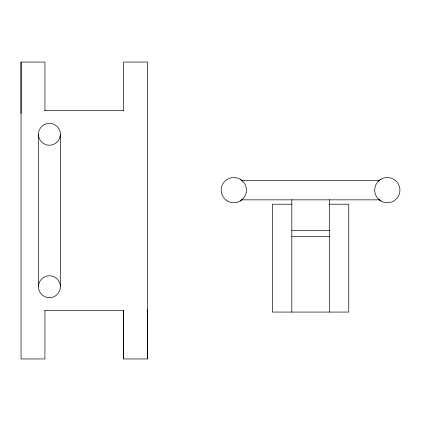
<?xml version="1.0" encoding="UTF-8"?>
<svg xmlns="http://www.w3.org/2000/svg" width="421" height="421" viewBox="0 0 421 421"><rect width="100%" height="100%" fill="white"/><g stroke="black" fill="none" stroke-linecap="round" stroke-linejoin="round"><path stroke-width="0.63" d="M44.936 110.902L44.936 62.05L21.05 62.05L21.055 358.95L44.936 358.95L44.936 310.303M38.432 286.727L38.437 134.267M60.377 286.727A10.972 10.972 0 0 0 46.563 276.129L43.916 277.223A10.972 10.972 0 0 0 43.921 296.226L46.563 297.321A10.972 10.972 0 0 0 60.377 286.727L60.377 134.267A10.972 10.972 0 0 0 46.568 123.674L43.921 124.769A10.972 10.972 0 0 0 43.921 143.772L46.568 144.866A10.972 10.972 0 0 0 60.377 134.267L60.003 137.109M147.471 309.524L147.471 358.95L123.585 358.95L123.585 310.403L44.936 310.403M147.466 358.95L147.471 62.05L123.585 62.05L123.585 110.902M240.133 201.059L242.749 199.054M378.4 181.204L381.016 179.193A12.625 12.625 0 0 1 399.95 190.129A12.625 12.625 0 0 1 381.016 201.059L378.4 199.054M44.936 110.597L123.585 110.597M241.722 180.42L379.426 180.42M241.722 199.838L379.426 199.838M291.816 204.217L272.398 204.217L272.398 312.072L348.751 312.072L348.751 204.217L329.333 204.217M291.816 230.687L329.333 230.687M291.816 236.686L329.333 236.686M240.133 179.193L242.749 181.204M329.333 199.717L329.333 312.072M291.816 199.717L291.816 312.072M123.585 310.177L123.585 358.95M21.05 62.05L21.05 113.507M381.016 201.059A12.625 12.625 0 0 1 381.016 179.193M227.508 201.059A12.625 12.625 0 0 0 246.443 190.129A12.625 12.625 0 0 0 227.508 179.193A12.625 12.625 0 0 0 227.508 201.059"/></g></svg>
